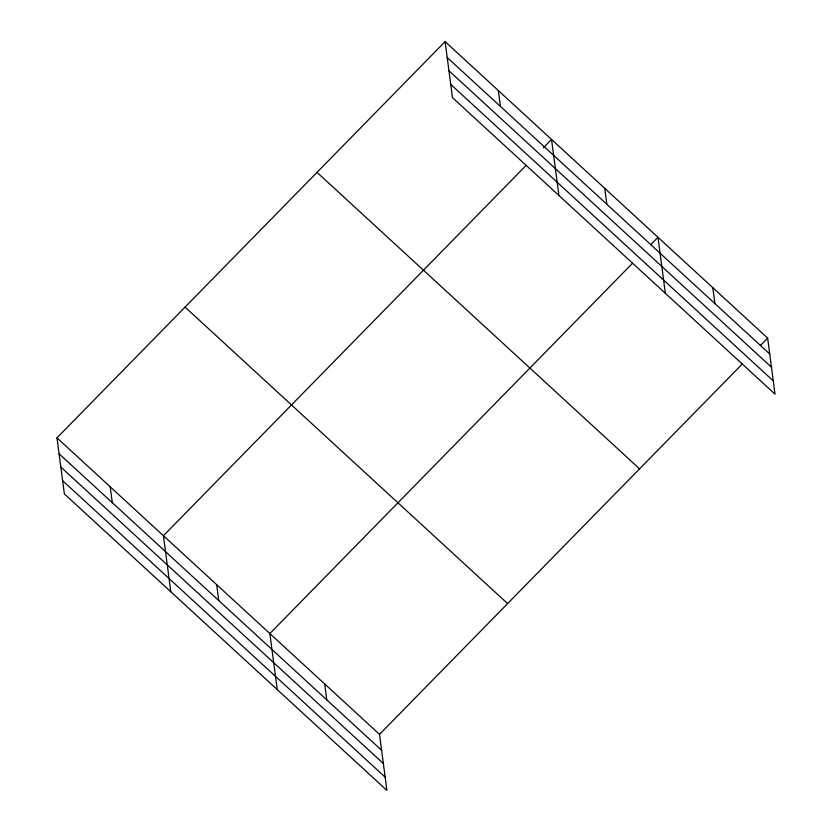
<?xml version="1.0" encoding="UTF-8"?>
<svg xmlns="http://www.w3.org/2000/svg" width="832" height="832" viewBox="0 0 832 832"><rect width="100%" height="100%" fill="white"/><g stroke="black" fill="none" stroke-linecap="round" stroke-linejoin="round"><path stroke-width="1.25" d="M56.982 437.871L379.527 734.365L386.901 790.4L64.355 493.906L56.982 437.871L445.099 41.6L767.645 338.094L775.018 394.129L452.473 97.635L445.099 41.6M526.105 165.412L163.426 535.714L170.799 591.75M543.358 147.794L551.533 139.443L558.917 195.478M632.538 263.255L269.859 633.558L277.243 689.593M650.707 244.702L657.977 237.286L665.35 293.322M379.527 734.365L742.206 364.062M760.375 345.509L767.645 338.094M447.19 57.502L769.735 353.995M448.937 70.751L771.482 367.234M450.726 84.386L773.271 380.879M317.023 172.37L639.558 468.863M185.058 307.102L507.603 603.595M59.072 453.783L381.618 750.277M60.819 467.022L383.365 763.516M62.618 480.667L385.164 777.161M712.806 287.685L714.906 303.597M604.76 188.365L606.85 204.266M498.316 90.522L500.406 106.423M324.698 683.966L326.789 699.868M216.642 584.636L218.733 600.548M110.198 486.793L112.299 502.705"/></g></svg>
